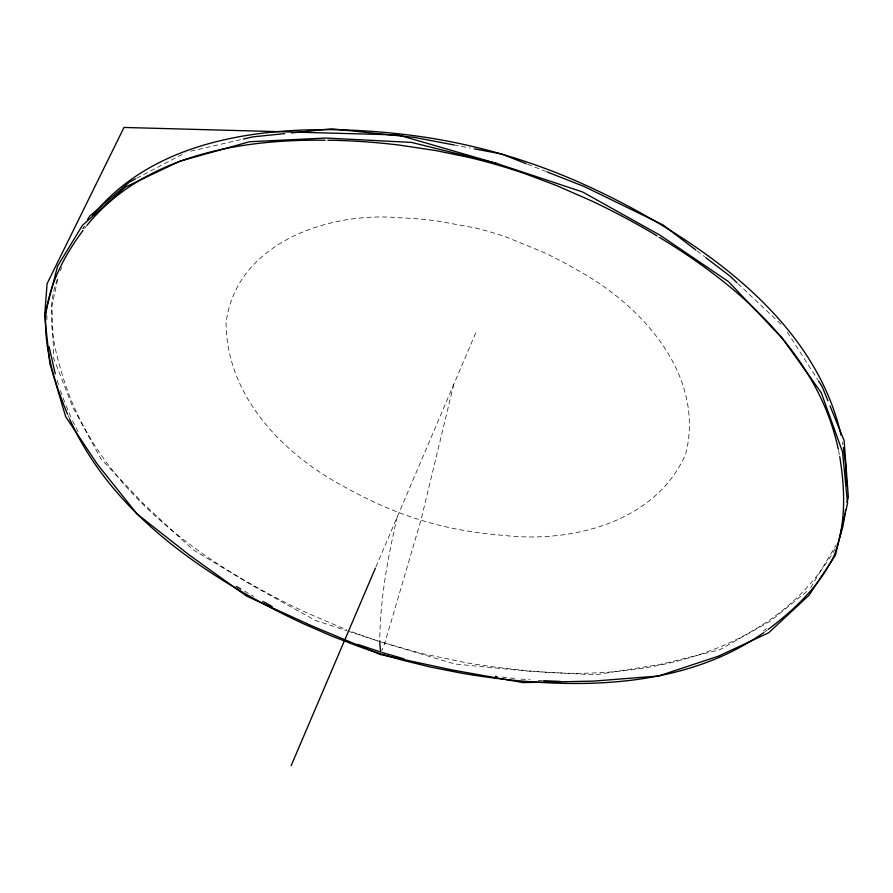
<?xml version="1.0" encoding="UTF-8"?>
<svg xmlns="http://www.w3.org/2000/svg" width="893" height="893" viewBox="0 0 893 893"><rect width="100%" height="100%" fill="white"/><g stroke="black" fill="none" stroke-linecap="round" stroke-linejoin="round"><path stroke-width="0.67" stroke-dasharray="4.46 3.35" d="M46.883 319.683L46.949 315.53M57.599 279.688L51.973 306.254L53.703 358.473L72.634 406.784L100.876 458.779L143.282 503.552L192.375 549.34L252.016 585.283L315.151 620.289L346.674 630.704M397.206 516.902C388.388 555.256 381.01 594.213 379.882 633.65A1207.347 74.465 -74.6 0 0 379.838 641.062M453.756 384.414L420.949 520.206L384.76 643.284L381.746 650.684M57.308 279.263C44.661 313.008 54.339 349.721 64.742 382.628C95.328 475.433 174.347 541.861 257.396 587.65A682.676 620.122 25.7 0 0 307.761 613.312L346.607 629.855M60.322 270.947L61.684 267.442M375.908 566.932L477.018 329.885M835.223 548.682C773.572 656.857 635.604 683.826 520.764 669.94A682.196 617.498 29 0 1 464.94 662.494L421.016 653.375L379.625 641.62M810.665 587.706L836.25 544.73M82.882 228.608L84.299 226.476M82.77 228.775L84.266 226.532M84.589 228.418L86.174 226.398M806.77 591.49L770.704 620.869L719.691 649.803L661.233 664.213L595.185 674.862L526.591 671.056L454.57 663.945L379.514 641.554M763.37 630.938L766.607 628.572M764.988 631.719L767.154 630.145M136.741 178.232L185.309 152.77M190.577 151.196L241.992 139.353M538.111 680.41L542.252 680.6M520.943 679.06L530.185 679.785M502.346 677.151L508.999 677.876M510.327 678.021L516.98 678.747M453.867 144.923L470.22 148.037M378.331 641.196L349.196 630.882M347.98 631.139L378.197 641.118M527.495 164.212L545.656 171.367M244.414 591.077L253.69 596.368M696.986 250.877L704.644 256.738M737.908 283.606L782.368 325.543M787.347 332.096L817.742 379.726M72.5 420.703L78.562 432.759M66.06 405.768L71.965 419.453M68.091 415.435L69.71 419.185M60.4 390.643L65.602 404.652M57.13 380.329L58.771 385.486M838.527 450.351L839.476 455.419M842.356 442.068L842.869 444.814M226.096 322.719C226.23 395.632 282.813 454.102 343.76 486.451A375.573 327.106 24.1 0 0 374.212 502.112C404.417 516.31 436.599 526.245 469.584 531.38A375.317 326.458 25.4 0 0 503.272 535.342C571.609 543.357 655.786 522.372 685.69 454.057C705.559 375.294 641.71 304.982 577.112 269.999A335.746 261.437 22.6 0 0 543.145 252.139L506.532 237.147A268.949 213.963 22.6 0 0 474.429 227.748L436.13 220.783A336.047 261.828 22 0 0 399.082 217.769C328.724 211.34 236.076 243.052 226.096 322.719"/><path stroke-width="1.34" d="M44.65 315.854L47.083 283.695L124.004 127.453L398.178 134.943L497.044 163.575L582.537 191.95L659.894 235.116L728.454 281.585L782.29 338.291L821.247 392.652L842.557 451.992L847.557 503.373L835.401 555.323L809.025 595.24L768.717 632.769L718.452 656.154L658.532 676.012L593.521 681.102L523.019 682.609L452.416 670.029L380.262 654.502L312.494 626.172L246.602 596.1L189.249 555.011L137.031 513.955L97.348 464.226L65.714 416.774L49.874 363.697L44.65 315.854L57.599 266.125L82.402 225.404L125.634 186.961L179.683 161.265L249.393 141.753L325.978 138.035L411.584 142.411L497.044 163.575M845.258 512.247L845.515 509.613M845.057 513.564L842.735 527.093L839.811 537.519M847.044 502.458L848.35 497.167L844.108 440.573L830.021 405.935M291.196 765.547L375.361 568.216M87.57 219.578L89.735 216.117L129.452 182.049L135.524 178.868M92.883 215.246C151.352 143.248 251.067 127.855 338.603 129.786A561.15 418.862 21.5 0 1 404.283 134.475C470.644 142.143 535.521 161.198 595.81 189.919A560.246 417.846 22.4 0 1 656.522 222.033C738.02 270.4 819.071 338.704 841.072 435.215M83.016 230.45C64.341 255.487 48.981 284.677 45.632 316.155C44.315 349.989 54.741 383.276 67.544 414.185M86.956 225.382C143.673 155.572 239.949 139.018 325.119 140.246M763.906 632.512C692.6 682.598 601.022 688.47 516.846 680.589A685.043 617.576 28.8 0 1 460.877 673.054L430.348 667.015L404.161 660.608A508.128 434.679 24.5 0 1 357.033 645.829L331.816 636.117L303.196 623.627A685.545 620.188 25.6 0 1 252.663 597.908C177.685 556.049 105.675 499.332 69.71 419.185M768.226 629.364C794.725 609.417 820.098 585.473 834.352 555.011C846.263 523.845 845.079 489.085 839.721 456.68M243.343 139.051L252.808 136.863L284.688 133.615M291.62 132.912L331.816 128.826L414.363 137.41L453.867 144.923M327.831 140.257L333.234 140.279A563.07 418.259 21.5 0 1 399.138 145.068L435.896 150.571L467.753 157.146A455.932 350.011 22.4 0 1 525.497 173.867L556.428 185.498L591.4 200.836A562.166 417.243 22.4 0 1 652.359 233.051L656.98 235.886M543.636 680.667L560.19 681.415M495.403 676.369L497.021 676.57M474.306 148.818L501.553 153.998L526.2 163.698M381.914 652.415L403.993 658.833M357.513 644.255L379.324 651.6M546.951 171.88L584.58 186.693L663.053 224.947L695.893 250.04M262.899 601.413L272.097 606.459M236.288 586.433L240.931 589.09M659.291 237.304C739.091 285.503 817.809 353.963 838.281 449.09M705.738 257.575L729.827 275.97L736.892 282.646M818.479 380.887L822.185 386.691L827.934 400.801M380.608 652.035L379.882 643.931A1207.347 74.465 -74.6 0 1 379.838 641.062M55.266 373.877L49.07 346.562M843.383 447.56L845.917 466.749L846.676 485.736"/></g></svg>
